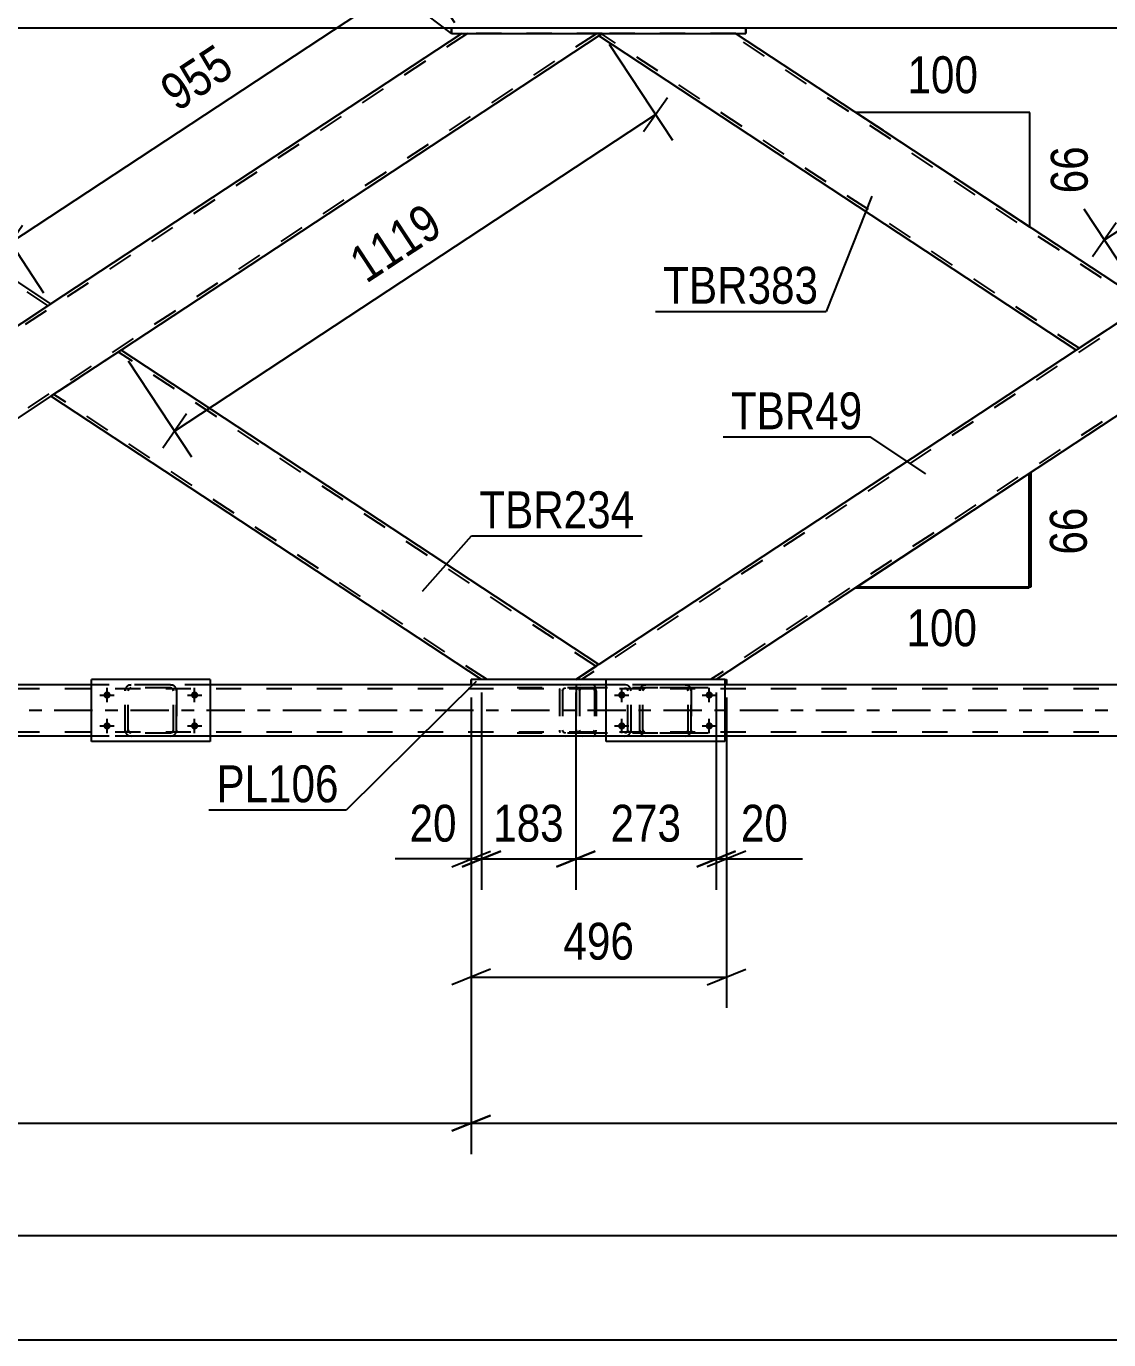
# Model space of a CAD drawing. Header units: millimetres. Extents: x -832 to 357, y -842 to -1.
# Drawn here: x -349.2 to -265.1, y -157.9 to -55.9 of the extents above; entities that cross this region are included whole.
import ezdxf

# ---------------------------------------------------------------- set-up
doc = ezdxf.new("R2010")
doc.units = ezdxf.units.MM
doc.linetypes.add('DXK_LINE_DOT2', pattern=[3.9198, 1.9599, -1.9599])
doc.linetypes.add('DXK_LINE_DOT3', pattern=[5.9187, 2.979, -0.9799, 0.9799, -0.9799])
doc.styles.add('Arial Narrow', font='ARIALN.TTF', dxfattribs={"height": 0.2})

# ---------------------------------------------------------------- blocks, each defined once
blk = doc.blocks.new('Part-570388851-11643 - 11607')
at = {"color": 2, "linetype": 'Continuous'}
for p, q in [((-341.81, -81.04), (-347.27, -84.63)), ((-304.7, -105.46), (-341.81, -81.04)), ((-313.82, -106.64), (-347.27, -84.63)), ((-304.73, -105.48), (-306.49, -106.64)), ((-304.7, -105.46), (-304.73, -105.48))]:
    blk.add_line(p, q, dxfattribs=at)
at = {"color": 7, "linetype": 'DXK_LINE_DOT2'}
for p, q in [((-304.92, -105.61), (-342.03, -81.19)), ((-347.05, -84.49), (-347.03, -84.48)), ((-313.38, -106.64), (-347.05, -84.49)), ((-304.7, -105.46), (-304.7, -105.46)), ((-306.49, -106.64), (-313.82, -106.64))]:
    blk.add_line(p, q, dxfattribs=at)
blk = doc.blocks.new('Part-570388851-11650 - 11607')
at = {"color": 7, "linetype": 'DXK_LINE_DOT2'}
for p, q in [((-314.9, -56.44), (-391.19, -106.64)), ((-304.86, -56.44), (-381.15, -106.64)), ((-304.43, -56.44), (-315.34, -56.44)), ((-304.43, -56.44), (-304.7, -56.62)), ((-347.27, -77.45), (-352.72, -81.04)), ((-341.81, -81.04), (-347.27, -84.63))]:
    blk.add_line(p, q, dxfattribs=at)
at = {"color": 2, "linetype": 'Continuous'}
for p, q in [((-315.34, -56.44), (-347.27, -77.45)), ((-304.7, -56.62), (-341.81, -81.04)), ((-347.27, -84.63), (-380.71, -106.64))]:
    blk.add_line(p, q, dxfattribs=at)
blk = doc.blocks.new('Part-570388851-11700 - 11607')
at = {"color": 2, "linetype": 'Continuous'}
for p, q in [((-304.7, -56.62), (-304.67, -56.6)), ((-267.59, -81.04), (-304.7, -56.62)), ((-304.57, -56.54), (-304.67, -56.6)), ((-304.43, -56.44), (-304.57, -56.54)), ((-262.13, -77.45), (-294.06, -56.44)), ((-262.4, -77.63), (-262.16, -77.47)), ((-262.13, -77.45), (-262.16, -77.47)), ((-262.4, -77.63), (-267.59, -81.04))]:
    blk.add_line(p, q, dxfattribs=at)
at = {"color": 7, "linetype": 'DXK_LINE_DOT2'}
for p, q in [((-304.67, -56.6), (-304.7, -56.62)), ((-304.48, -56.48), (-304.46, -56.47)), ((-304.48, -56.48), (-304.46, -56.47)), ((-267.37, -80.9), (-304.48, -56.48)), ((-304.46, -56.47), (-304.41, -56.44)), ((-294.06, -56.44), (-304.43, -56.44)), ((-262.35, -77.59), (-294.49, -56.44)), ((-262.26, -77.53), (-262.4, -77.63)), ((-262.13, -77.45), (-262.13, -77.45)), ((-262.35, -77.59), (-262.4, -77.63))]:
    blk.add_line(p, q, dxfattribs=at)
blk = doc.blocks.new('Part-570388851-11721 - 11607')
at = {"color": 7, "linetype": 'DXK_LINE_DOT2'}
for p, q in [((-229.77, -56.44), (-306.05, -106.64)), ((-219.73, -56.44), (-296.01, -106.64)), ((-262.13, -77.45), (-267.59, -81.04)), ((-306.49, -106.64), (-304.7, -105.46)), ((-295.58, -106.64), (-306.49, -106.64))]:
    blk.add_line(p, q, dxfattribs=at)
at = {"color": 2, "linetype": 'Continuous'}
for p, q in [((-267.59, -81.04), (-304.7, -105.46)), ((-262.13, -84.63), (-295.58, -106.64))]:
    blk.add_line(p, q, dxfattribs=at)
blk = doc.blocks.new('Part-570388851-11841 - 11607')
at = {"color": 2, "linetype": 'Continuous'}
for p, q in [((-334.91, -106.64), (-344.11, -106.64)), ((-344.11, -111.44), (-344.11, -106.64)), ((-334.91, -106.64), (-334.91, -111.44)), ((-334.91, -111.44), (-344.11, -111.44))]:
    blk.add_line(p, q, dxfattribs=at)
blk = doc.blocks.new('Bolt-570388851-11760 - 11607')
at = {"linetype": 'Continuous'}
for points in [[(-342.91, -107.56, -1), (-342.91, -108.12, -1)], [(-336.11, -107.56, -1), (-336.11, -108.12, -1)], [(-342.91, -109.96, -1), (-342.91, -110.52, -1)], [(-336.11, -109.96, -1), (-336.11, -110.52, -1)]]:
    blk.add_hatch(color=1, dxfattribs=at).paths.add_polyline_path(points)
at = {"color": 1, "linetype": 'Continuous'}
for p, q in [((-343.47, -107.84), (-342.35, -107.84)), ((-342.91, -108.4), (-342.91, -107.28)), ((-336.67, -107.84), (-335.55, -107.84)), ((-336.11, -108.4), (-336.11, -107.28)), ((-342.91, -110.8), (-342.91, -109.68)), ((-336.11, -110.8), (-336.11, -109.68)), ((-343.47, -110.24), (-342.35, -110.24)), ((-336.67, -110.24), (-335.55, -110.24))]:
    blk.add_line(p, q, dxfattribs=at)
blk = doc.blocks.new('Bolt-570388851-11762 - 11607')
at = {"linetype": 'Continuous'}
for points in [[(-302.91, -107.56, -1), (-302.91, -108.12, -1)], [(-296.11, -107.56, -1), (-296.11, -108.12, -1)], [(-302.91, -109.96, -1), (-302.91, -110.52, -1)], [(-296.11, -109.96, -1), (-296.11, -110.52, -1)]]:
    blk.add_hatch(color=1, dxfattribs=at).paths.add_polyline_path(points)
at = {"color": 1, "linetype": 'Continuous'}
for p, q in [((-303.47, -107.84), (-302.35, -107.84)), ((-302.91, -108.4), (-302.91, -107.28)), ((-296.67, -107.84), (-295.55, -107.84)), ((-296.11, -108.4), (-296.11, -107.28)), ((-302.91, -110.8), (-302.91, -109.68)), ((-296.11, -110.8), (-296.11, -109.68)), ((-303.47, -110.24), (-302.35, -110.24)), ((-296.67, -110.24), (-295.55, -110.24))]:
    blk.add_line(p, q, dxfattribs=at)
blk = doc.blocks.new('Part-570388851-11845 - 11607')
at = {"color": 2, "linetype": 'Continuous'}
for p, q in [((-294.91, -106.64), (-304.11, -106.64)), ((-304.11, -111.44), (-304.11, -106.64)), ((-294.91, -106.64), (-294.91, -111.44)), ((-294.91, -111.44), (-304.11, -111.44))]:
    blk.add_line(p, q, dxfattribs=at)
blk = doc.blocks.new('Part-570388851-11842 - 11607')
at = {"color": 7, "linetype": 'DXK_LINE_DOT2'}
for p, q in [((-341.22, -107.08), (-341.03, -107.04)), ((-341.03, -107.04), (-341.22, -107.08)), ((-337.99, -107.04), (-341.03, -107.04)), ((-337.99, -107.04), (-337.81, -107.08)), ((-337.81, -107.08), (-337.99, -107.04)), ((-341.51, -107.52), (-341.47, -107.34)), ((-341.47, -107.34), (-341.51, -107.52)), ((-341.51, -110.56), (-341.51, -107.52)), ((-341.51, -107.52), (-341.51, -107.52)), ((-341.51, -110.56), (-341.51, -107.52)), ((-341.27, -107.52), (-341.25, -107.43)), ((-341.27, -107.52), (-341.25, -107.43)), ((-341.27, -110.56), (-341.27, -107.52)), ((-341.27, -107.52), (-341.27, -107.52)), ((-341.27, -110.56), (-341.27, -107.52)), ((-341.25, -107.43), (-341.2, -107.35)), ((-341.12, -107.3), (-341.2, -107.35)), ((-341.03, -107.28), (-341.12, -107.3)), ((-337.99, -107.28), (-341.03, -107.28)), ((-337.9, -107.3), (-337.99, -107.28)), ((-337.82, -107.35), (-337.9, -107.3)), ((-337.82, -107.35), (-337.77, -107.43)), ((-337.77, -107.43), (-337.82, -107.35)), ((-337.77, -107.43), (-337.75, -107.52)), ((-337.75, -107.52), (-337.77, -107.43)), ((-337.75, -110.56), (-337.75, -107.52)), ((-337.75, -107.52), (-337.75, -107.52)), ((-337.75, -110.56), (-337.75, -107.52)), ((-337.55, -107.34), (-337.51, -107.52)), ((-337.51, -107.52), (-337.55, -107.34)), ((-337.51, -110.56), (-337.51, -107.52)), ((-337.51, -107.52), (-337.51, -107.52)), ((-337.51, -107.52), (-337.51, -110.56)), ((-341.51, -110.56), (-341.51, -110.56)), ((-341.47, -110.74), (-341.51, -110.56)), ((-341.51, -110.56), (-341.47, -110.74)), ((-341.27, -110.56), (-341.27, -110.56)), ((-341.25, -110.65), (-341.27, -110.56)), ((-341.27, -110.56), (-341.25, -110.65)), ((-341.2, -110.73), (-341.25, -110.65)), ((-341.25, -110.65), (-341.2, -110.73)), ((-341.03, -111.04), (-341.22, -111)), ((-341.22, -111), (-341.03, -111.04)), ((-341.12, -110.78), (-341.2, -110.73)), ((-341.03, -110.8), (-341.12, -110.78)), ((-337.99, -110.8), (-341.03, -110.8)), ((-337.99, -111.04), (-341.03, -111.04)), ((-337.9, -110.78), (-337.99, -110.8)), ((-337.81, -111), (-337.99, -111.04)), ((-337.99, -111.04), (-337.81, -111)), ((-337.82, -110.73), (-337.9, -110.78)), ((-337.77, -110.65), (-337.82, -110.73)), ((-337.77, -110.65), (-337.75, -110.56)), ((-337.77, -110.65), (-337.75, -110.56)), ((-337.75, -110.56), (-337.75, -110.56)), ((-337.51, -110.56), (-337.55, -110.74)), ((-337.55, -110.74), (-337.51, -110.56)), ((-337.51, -110.56), (-337.51, -110.56))]:
    blk.add_line(p, q, dxfattribs=at)
at = {"color": 7, "linetype": 'DXK_LINE_DOT3'}
blk.add_line((-339.51, -109.04), (-339.51, -109.04), dxfattribs=at)
at = {"color": 7, "linetype": 'DXK_LINE_DOT2'}
for centre, start, end in [((-341.03, -107.52), 112.5, 157.5), ((-341.03, -107.52), 112.5, 157.5), ((-337.99, -107.52), 22.5, 67.5), ((-337.99, -107.52), 22.5, 67.5), ((-341.03, -110.56), 202.5, 247.5), ((-341.03, -110.56), 202.5, 247.5), ((-337.99, -110.56), 292.5, 337.5), ((-337.99, -110.56), 292.5, 337.5)]:
    blk.add_arc(centre, 0.48, start, end, dxfattribs=at)
blk = doc.blocks.new('Part-570388851-11846 - 11607')
at = {"color": 7, "linetype": 'DXK_LINE_DOT2'}
for p, q in [((-301.22, -107.08), (-301.03, -107.04)), ((-301.03, -107.04), (-301.22, -107.08)), ((-297.99, -107.04), (-301.03, -107.04)), ((-297.99, -107.04), (-297.81, -107.08)), ((-297.81, -107.08), (-297.99, -107.04)), ((-301.51, -107.52), (-301.47, -107.34)), ((-301.47, -107.34), (-301.51, -107.52)), ((-301.51, -110.56), (-301.51, -107.52)), ((-301.51, -107.52), (-301.51, -107.52)), ((-301.51, -110.56), (-301.51, -107.52)), ((-301.27, -107.52), (-301.25, -107.43)), ((-301.27, -107.52), (-301.25, -107.43)), ((-301.27, -110.56), (-301.27, -107.52)), ((-301.27, -107.52), (-301.27, -107.52)), ((-301.27, -110.56), (-301.27, -107.52)), ((-301.25, -107.43), (-301.2, -107.35)), ((-301.12, -107.3), (-301.2, -107.35)), ((-301.03, -107.28), (-301.12, -107.3)), ((-297.99, -107.28), (-301.03, -107.28)), ((-297.9, -107.3), (-297.99, -107.28)), ((-297.82, -107.35), (-297.9, -107.3)), ((-297.82, -107.35), (-297.77, -107.43)), ((-297.77, -107.43), (-297.82, -107.35)), ((-297.77, -107.43), (-297.75, -107.52)), ((-297.75, -107.52), (-297.77, -107.43)), ((-297.75, -110.56), (-297.75, -107.52)), ((-297.75, -107.52), (-297.75, -107.52)), ((-297.75, -110.56), (-297.75, -107.52)), ((-297.55, -107.34), (-297.51, -107.52)), ((-297.51, -107.52), (-297.55, -107.34)), ((-297.51, -110.56), (-297.51, -107.52)), ((-297.51, -107.52), (-297.51, -107.52)), ((-297.51, -107.52), (-297.51, -110.56)), ((-301.51, -110.56), (-301.51, -110.56)), ((-301.47, -110.74), (-301.51, -110.56)), ((-301.51, -110.56), (-301.47, -110.74)), ((-301.27, -110.56), (-301.27, -110.56)), ((-301.25, -110.65), (-301.27, -110.56)), ((-301.27, -110.56), (-301.25, -110.65)), ((-301.2, -110.73), (-301.25, -110.65)), ((-301.25, -110.65), (-301.2, -110.73)), ((-301.03, -111.04), (-301.22, -111)), ((-301.22, -111), (-301.03, -111.04)), ((-301.12, -110.78), (-301.2, -110.73)), ((-301.03, -110.8), (-301.12, -110.78)), ((-297.99, -110.8), (-301.03, -110.8)), ((-297.99, -111.04), (-301.03, -111.04)), ((-297.9, -110.78), (-297.99, -110.8)), ((-297.81, -111), (-297.99, -111.04)), ((-297.99, -111.04), (-297.81, -111)), ((-297.82, -110.73), (-297.9, -110.78)), ((-297.77, -110.65), (-297.82, -110.73)), ((-297.77, -110.65), (-297.75, -110.56)), ((-297.77, -110.65), (-297.75, -110.56)), ((-297.75, -110.56), (-297.75, -110.56)), ((-297.51, -110.56), (-297.55, -110.74)), ((-297.55, -110.74), (-297.51, -110.56)), ((-297.51, -110.56), (-297.51, -110.56))]:
    blk.add_line(p, q, dxfattribs=at)
at = {"color": 7, "linetype": 'DXK_LINE_DOT3'}
blk.add_line((-299.51, -109.04), (-299.51, -109.04), dxfattribs=at)
at = {"color": 7, "linetype": 'DXK_LINE_DOT2'}
for centre, start, end in [((-301.03, -107.52), 112.5, 157.5), ((-301.03, -107.52), 112.5, 157.5), ((-297.99, -107.52), 22.5, 67.5), ((-297.99, -107.52), 22.5, 67.5), ((-301.03, -110.56), 202.5, 247.5), ((-301.03, -110.56), 202.5, 247.5), ((-297.99, -110.56), 292.5, 337.5), ((-297.99, -110.56), 292.5, 337.5)]:
    blk.add_arc(centre, 0.48, start, end, dxfattribs=at)
blk = doc.blocks.new('Part-570388851-11904 - 11607')
at = {"color": 7, "linetype": 'DXK_LINE_DOT2'}
for p, q in [((-305.94, -107.04), (-306.13, -107.08)), ((-296.19, -107.04), (-305.94, -107.04)), ((-302.51, -107.08), (-302.7, -107.04)), ((-306.42, -107.39), (-306.45, -107.52)), ((-306.45, -107.52), (-306.45, -110.56)), ((-306.41, -107.34), (-306.42, -107.39)), ((-306.19, -107.52), (-306.17, -107.43)), ((-306.19, -107.52), (-306.19, -110.56)), ((-306.17, -107.43), (-306.12, -107.35)), ((-306.12, -107.35), (-306.03, -107.3)), ((-306.03, -107.3), (-305.94, -107.28)), ((-296.19, -107.28), (-305.94, -107.28)), ((-302.7, -107.28), (-302.6, -107.3)), ((-302.6, -107.3), (-302.52, -107.35)), ((-302.52, -107.35), (-302.46, -107.43)), ((-302.46, -107.43), (-302.45, -107.52)), ((-302.45, -110.56), (-302.45, -107.52)), ((-302.19, -107.52), (-302.23, -107.34)), ((-302.19, -110.56), (-302.19, -107.52)), ((-306.45, -110.56), (-306.43, -110.63)), ((-306.43, -110.63), (-306.41, -110.74)), ((-306.17, -110.65), (-306.19, -110.56)), ((-306.12, -110.73), (-306.17, -110.65)), ((-306.13, -111), (-305.94, -111.04)), ((-306.03, -110.78), (-306.12, -110.73)), ((-305.94, -110.8), (-306.03, -110.78)), ((-296.19, -110.8), (-305.94, -110.8)), ((-296.19, -111.04), (-305.94, -111.04)), ((-302.6, -110.78), (-302.7, -110.8)), ((-302.7, -111.04), (-302.51, -111)), ((-302.52, -110.73), (-302.6, -110.78)), ((-302.46, -110.65), (-302.52, -110.73)), ((-302.45, -110.56), (-302.46, -110.65)), ((-302.23, -110.74), (-302.19, -110.56))]:
    blk.add_line(p, q, dxfattribs=at)
for centre, start, end in [((-302.68, -107.54), 24.32, 69.2417), ((-302.68, -110.54), 290.7583, 335.68)]:
    blk.add_arc(centre, 0.496, start, end, dxfattribs=at)
blk = doc.blocks.new('Part-570388851-11936 - 11607')
at = {"color": 2, "linetype": 'Continuous'}
for p, q in [((-316.14, -56.44), (-316.14, -56.04)), ((-316.14, -56.04), (-316.14, -56.04)), ((-293.26, -56.04), (-316.14, -56.04)), ((-293.26, -56.04), (-293.26, -56.44)), ((-316.14, -56.44), (-316.14, -56.44)), ((-316.14, -56.44), (-293.26, -56.44))]:
    blk.add_line(p, q, dxfattribs=at)
at = {"color": 7, "linetype": 'DXK_LINE_DOT2'}
for p, q in [((-316.14, -56.04), (-316.14, -56.44)), ((-293.26, -56.04), (-293.26, -56.04)), ((-293.26, -56.44), (-293.26, -56.04)), ((-293.26, -56.44), (-293.26, -56.44))]:
    blk.add_line(p, q, dxfattribs=at)
blk = doc.blocks.new('Part-570388851-11948 - 11607')
at = {"color": 7, "linetype": 'DXK_LINE_DOT2'}
for p, q in [((-305.17, -107.04), (-312.83, -107.04)), ((-307.26, -107.04), (-307.45, -107.08)), ((-306.45, -107.04), (-306.45, -107.28)), ((-305.07, -107.08), (-305.17, -107.04)), ((-304.98, -107.18), (-305.07, -107.08)), ((-305.17, -107.28), (-312.83, -107.28)), ((-307.74, -107.39), (-307.76, -107.52)), ((-307.76, -107.52), (-307.76, -110.56)), ((-307.73, -107.34), (-307.74, -107.39)), ((-307.51, -107.52), (-307.49, -107.43)), ((-307.51, -107.52), (-307.51, -110.56)), ((-307.49, -107.43), (-307.44, -107.35)), ((-307.44, -107.35), (-307.36, -107.3)), ((-307.36, -107.3), (-307.26, -107.28)), ((-305.17, -107.28), (-305.12, -107.3)), ((-305.12, -107.3), (-305.07, -107.35)), ((-305.07, -107.35), (-305.05, -107.43)), ((-305.05, -107.43), (-305.03, -107.52)), ((-305.03, -107.52), (-305.03, -110.56)), ((-304.92, -107.34), (-304.98, -107.18)), ((-304.9, -107.52), (-304.92, -107.34)), ((-304.9, -107.52), (-304.9, -110.56)), ((-305.17, -110.8), (-312.83, -110.8)), ((-305.17, -111.04), (-312.83, -111.04)), ((-307.76, -110.56), (-307.75, -110.63)), ((-307.75, -110.63), (-307.73, -110.74)), ((-307.49, -110.65), (-307.51, -110.56)), ((-307.44, -110.73), (-307.49, -110.65)), ((-307.45, -111), (-307.26, -111.04)), ((-307.36, -110.78), (-307.44, -110.73)), ((-307.26, -110.8), (-307.36, -110.78)), ((-306.45, -111.04), (-306.45, -110.8)), ((-305.12, -110.78), (-305.17, -110.8)), ((-305.17, -111.04), (-305.07, -111)), ((-305.07, -110.73), (-305.12, -110.78)), ((-305.07, -110.73), (-305.06, -110.7)), ((-305.07, -111), (-304.98, -110.9)), ((-305.06, -110.7), (-305.05, -110.65)), ((-305.05, -110.65), (-305.03, -110.56)), ((-304.98, -110.9), (-304.92, -110.74)), ((-304.92, -110.74), (-304.9, -110.56))]:
    blk.add_line(p, q, dxfattribs=at)
blk = doc.blocks.new('Part-570388851-11963 - 11607')
at = {"color": 2, "linetype": 'Continuous'}
for p, q in [((-316.14, -56.04), (-378.39, -56.04)), ((-231.01, -56.04), (-293.26, -56.04))]:
    blk.add_line(p, q, dxfattribs=at)
at = {"color": 7, "linetype": 'DXK_LINE_DOT2'}
blk.add_line((-293.26, -56.04), (-316.14, -56.04), dxfattribs=at)
blk = doc.blocks.new('Part-570388851-12079 - 11607')
at = {"color": 2, "linetype": 'Continuous'}
for p, q in [((-389.83, -56.62), (-389.8, -56.6)), ((-352.72, -81.04), (-389.83, -56.62)), ((-389.71, -56.54), (-389.8, -56.6)), ((-389.57, -56.44), (-389.71, -56.54)), ((-347.27, -77.45), (-379.19, -56.44)), ((-347.3, -77.47), (-347.54, -77.63)), ((-347.27, -77.45), (-347.3, -77.47)), ((-347.54, -77.63), (-352.72, -81.04))]:
    blk.add_line(p, q, dxfattribs=at)
at = {"color": 7, "linetype": 'DXK_LINE_DOT2'}
for p, q in [((-389.8, -56.6), (-389.83, -56.62)), ((-389.61, -56.48), (-389.6, -56.47)), ((-389.61, -56.48), (-389.6, -56.47)), ((-352.51, -80.9), (-389.61, -56.48)), ((-389.6, -56.47), (-389.54, -56.44)), ((-379.19, -56.44), (-389.57, -56.44)), ((-347.48, -77.59), (-379.63, -56.44)), ((-347.54, -77.63), (-347.39, -77.53))]:
    blk.add_line(p, q, dxfattribs=at)
blk = doc.blocks.new('Part-570388851-12139 - 11607')
at = {"color": 2, "linetype": 'Continuous'}
for p, q in [((-314.62, -107.04), (-314.62, -106.64)), ((-314.62, -106.64), (-314.62, -106.64)), ((-304.11, -106.64), (-314.62, -106.64)), ((-314.62, -107.04), (-314.62, -107.04)), ((-304.11, -107.04), (-314.62, -107.04)), ((-294.91, -106.64), (-294.78, -106.64)), ((-294.78, -107.04), (-294.91, -107.04)), ((-294.78, -107.04), (-294.78, -106.64))]:
    blk.add_line(p, q, dxfattribs=at)
at = {"color": 7, "linetype": 'DXK_LINE_DOT2'}
for p, q in [((-314.62, -106.64), (-314.62, -107.04)), ((-294.91, -106.64), (-304.11, -106.64)), ((-294.91, -107.04), (-304.11, -107.04)), ((-294.78, -106.64), (-294.78, -106.64)), ((-294.78, -106.64), (-294.78, -107.04))]:
    blk.add_line(p, q, dxfattribs=at)
blk = doc.blocks.new('Part-570388851-12150 - 11607')
at = {"color": 2, "linetype": 'Continuous'}
for p, q in [((-344.11, -107.04), (-374.91, -107.04)), ((-314.62, -107.04), (-334.91, -107.04)), ((-264.11, -107.04), (-294.78, -107.04)), ((-344.11, -111.04), (-374.91, -111.04)), ((-304.11, -111.04), (-334.91, -111.04)), ((-264.11, -111.04), (-294.91, -111.04))]:
    blk.add_line(p, q, dxfattribs=at)
at = {"color": 7, "linetype": 'DXK_LINE_DOT2'}
for p, q in [((-334.91, -107.04), (-344.11, -107.04)), ((-294.78, -107.04), (-314.62, -107.04)), ((-77.69, -107.36), (-752.11, -107.36)), ((-77.69, -110.72), (-752.11, -110.72)), ((-77.69, -111.04), (-744.11, -111.04)), ((-334.91, -111.04), (-344.11, -111.04)), ((-294.91, -111.04), (-304.11, -111.04))]:
    blk.add_line(p, q, dxfattribs=at)
at = {"color": 7, "linetype": 'DXK_LINE_DOT3'}
blk.add_line((-77.69, -109.04), (-752.11, -109.04), dxfattribs=at)
blk = doc.blocks.new('StraightDimension-570388851-12895 - 11607')
at = {"color": 7, "linetype": 'Continuous'}
for p, q in [((-314.62, -108.04), (-314.62, -143.51)), ((-316.12, -141.71), (-313.12, -140.51)), ((-399.76, -141.11), (-314.62, -141.11))]:
    blk.add_line(p, q, dxfattribs=at)
blk = doc.blocks.new('AngleDimension-570388851-25108 - 11607')
at = {"color": 7, "linetype": 'Continuous'}
for p, q in [((-271.12, -90.54), (-284.65, -99.45)), ((-271.12, -90.54), (-271.12, -99.45)), ((-281.46, -97.35), (-284.65, -99.45)), ((-271.12, -99.45), (-284.65, -99.45))]:
    blk.add_line(p, q, dxfattribs=at)
at = {"color": 0}
for points in [[(-266.02, -92.57), (-270.22, -92.57), (-270.22, -97.43), (-266.02, -97.43)], [(-274.54, -104.55), (-274.54, -100.35), (-281.22, -100.35), (-281.22, -104.55)]]:
    blk.add_wipeout(points, dxfattribs=at)
at = {"color": 3, "style": 'Arial Narrow'}
blk.add_text('66', height=2.863, rotation=90.0002, dxfattribs=at).set_placement((-266.62, -96.83))
blk.add_text('100', height=2.863, dxfattribs=at).set_placement((-280.62, -103.95))
blk = doc.blocks.new('StraightDimension-570388851-13542 - 11607')
at = {"color": 7, "linetype": 'Continuous'}
for p, q in [((-313.82, -107.64), (-313.82, -122.98)), ((-306.49, -107.64), (-306.49, -122.98)), ((-315.32, -121.18), (-312.32, -119.98)), ((-304.99, -119.98), (-307.99, -121.18)), ((-313.82, -120.58), (-306.49, -120.58))]:
    blk.add_line(p, q, dxfattribs=at)
at = {"color": 0}
blk.add_wipeout([(-306.81, -119.83), (-306.81, -115.63), (-313.5, -115.63), (-313.5, -119.83)], dxfattribs=at)
at = {"color": 3, "style": 'Arial Narrow'}
blk.add_text('183', height=2.863, dxfattribs=at).set_placement((-312.9, -119.23))
blk = doc.blocks.new('StraightDimension-570388851-12885 - 11607')
at = {"color": 7, "linetype": 'Continuous'}
for p, q in [((-314.62, -108.04), (-314.62, -143.51)), ((-313.12, -140.51), (-316.12, -141.71)), ((-314.62, -141.11), (-144.35, -141.11))]:
    blk.add_line(p, q, dxfattribs=at)
blk = doc.blocks.new('AngleDimension-570388851-13267 - 11607')
at = {"color": 7, "linetype": 'Continuous'}
for p, q in [((-271.27, -90.65), (-284.8, -99.55)), ((-271.27, -90.65), (-271.27, -99.55)), ((-281.94, -97.67), (-284.8, -99.55)), ((-271.27, -99.55), (-284.8, -99.55))]:
    blk.add_line(p, q, dxfattribs=at)
at = {"color": 0}
for points in [[(-266.17, -92.67), (-270.37, -92.67), (-270.37, -97.53), (-266.17, -97.53)], [(-274.7, -104.65), (-274.7, -100.45), (-281.38, -100.45), (-281.38, -104.65)]]:
    blk.add_wipeout(points, dxfattribs=at)
at = {"color": 3, "style": 'Arial Narrow'}
blk.add_text('66', height=2.863, rotation=90.0002, dxfattribs=at).set_placement((-266.77, -96.93))
blk.add_text('100', height=2.863, dxfattribs=at).set_placement((-280.78, -104.05))
blk = doc.blocks.new('StraightDimension-570388851-12466 - 11607')
at = {"color": 7, "linetype": 'Continuous'}
for p, q in [((-315.89, -55.61), (-320.05, -49.29)), ((-319.4, -53), (-317.56, -50.35)), ((-350.4, -72.68), (-318.48, -51.67)), ((-347.82, -76.62), (-351.97, -70.3)), ((-349.48, -71.35), (-351.33, -74.01))]:
    blk.add_line(p, q, dxfattribs=at)
at = {"color": 0}
blk.add_wipeout([(-332.06, -59.71), (-334.37, -56.2), (-339.95, -59.88), (-337.65, -63.39)], dxfattribs=at)
at = {"color": 3, "style": 'Arial Narrow'}
blk.add_text('955', height=2.863, rotation=33.3461, dxfattribs=at).set_placement((-337.47, -62.56))
blk = doc.blocks.new('StraightDimension-570388851-13198 - 11607')
at = {"color": 7, "linetype": 'Continuous'}
for p, q in [((-303.88, -57.28), (-298.97, -64.74)), ((-301.21, -64.06), (-299.36, -61.41)), ((-337.67, -87.33), (-300.29, -62.73)), ((-341.26, -81.88), (-336.35, -89.34)), ((-336.75, -86), (-338.59, -88.66))]:
    blk.add_line(p, q, dxfattribs=at)
at = {"color": 0}
blk.add_wipeout([(-315.84, -72.06), (-318.14, -68.56), (-325.25, -73.24), (-322.95, -76.74)], dxfattribs=at)
at = {"color": 3, "style": 'Arial Narrow'}
blk.add_text('1119', height=2.863, rotation=33.3461, dxfattribs=at).set_placement((-322.77, -75.91))
blk = doc.blocks.new('StraightDimension-570388851-12531 - 11607')
at = {"color": 7, "linetype": 'Continuous'}
for p, q in [((-314.62, -108.04), (-314.62, -132.15)), ((-294.78, -108.04), (-294.78, -132.15)), ((-313.12, -129.15), (-316.12, -130.35)), ((-296.28, -130.35), (-293.28, -129.15)), ((-314.62, -129.75), (-294.78, -129.75))]:
    blk.add_line(p, q, dxfattribs=at)
at = {"color": 0}
blk.add_wipeout([(-301.36, -129), (-301.36, -124.8), (-308.04, -124.8), (-308.04, -129)], dxfattribs=at)
at = {"color": 3, "style": 'Arial Narrow'}
blk.add_text('496', height=2.863, dxfattribs=at).set_placement((-307.44, -128.4))
blk = doc.blocks.new('StraightDimension-570388851-12956 - 11607')
at = {"color": 7, "linetype": 'Continuous'}
blk.add_line((-792.18, -157.93), (-77.05, -157.93), dxfattribs=at)
blk = doc.blocks.new('StraightDimension-570388851-13010 - 11607')
at = {"color": 7, "linetype": 'Continuous'}
blk.add_line((-791.54, -149.83), (-77.69, -149.83), dxfattribs=at)
blk = doc.blocks.new('StraightDimension-570388851-13315 - 11607')
at = {"color": 7, "linetype": 'Continuous'}
for p, q in [((-230.76, -55.61), (-235.04, -49.09)), ((-234.4, -52.8), (-232.55, -50.14)), ((-265.4, -72.48), (-233.48, -51.47)), ((-262.68, -76.62), (-266.97, -70.1)), ((-264.48, -71.15), (-266.33, -73.8))]:
    blk.add_line(p, q, dxfattribs=at)
at = {"color": 0}
blk.add_wipeout([(-247.06, -59.51), (-249.37, -56), (-254.95, -59.68), (-252.64, -63.18)], dxfattribs=at)
at = {"color": 3, "style": 'Arial Narrow'}
blk.add_text('955', height=2.863, rotation=33.3461, dxfattribs=at).set_placement((-252.47, -62.35))
blk = doc.blocks.new('StraightDimension-570388851-13526 - 11607')
at = {"color": 7, "linetype": 'Continuous'}
for p, q in [((-295.58, -107.64), (-295.58, -122.98)), ((-294.78, -108.04), (-294.78, -122.98)), ((-297.08, -121.18), (-294.08, -119.98)), ((-293.28, -119.98), (-296.28, -121.18)), ((-295.58, -120.58), (-294.78, -120.58)), ((-294.78, -120.58), (-288.87, -120.58)), ((-294.78, -120.58), (-288.87, -120.58))]:
    blk.add_line(p, q, dxfattribs=at)
at = {"color": 0}
blk.add_wipeout([(-289.39, -119.83), (-289.39, -115.63), (-294.25, -115.63), (-294.25, -119.83)], dxfattribs=at)
at = {"color": 3, "style": 'Arial Narrow'}
blk.add_text('20', height=2.863, dxfattribs=at).set_placement((-293.65, -119.23))
blk = doc.blocks.new('StraightDimension-570388851-13534 - 11607')
at = {"color": 7, "linetype": 'Continuous'}
for p, q in [((-306.49, -107.64), (-306.49, -122.98)), ((-295.58, -107.64), (-295.58, -122.98)), ((-307.99, -121.18), (-304.99, -119.98)), ((-294.08, -119.98), (-297.08, -121.18)), ((-306.49, -120.58), (-295.58, -120.58))]:
    blk.add_line(p, q, dxfattribs=at)
at = {"color": 0}
blk.add_wipeout([(-297.69, -119.83), (-297.69, -115.63), (-304.38, -115.63), (-304.38, -119.83)], dxfattribs=at)
at = {"color": 3, "style": 'Arial Narrow'}
blk.add_text('273', height=2.863, dxfattribs=at).set_placement((-303.78, -119.23))
blk = doc.blocks.new('StraightDimension-570388851-13550 - 11607')
at = {"color": 7, "linetype": 'Continuous'}
for p, q in [((-314.62, -108.04), (-314.62, -122.98)), ((-313.82, -107.64), (-313.82, -122.98)), ((-316.12, -121.18), (-313.12, -119.98)), ((-312.32, -119.98), (-315.32, -121.18)), ((-314.62, -120.58), (-320.53, -120.58)), ((-314.62, -120.58), (-320.53, -120.58)), ((-314.62, -120.58), (-313.82, -120.58))]:
    blk.add_line(p, q, dxfattribs=at)
at = {"color": 0}
blk.add_wipeout([(-315.15, -119.83), (-315.15, -115.63), (-320, -115.63), (-320, -119.83)], dxfattribs=at)
at = {"color": 3, "style": 'Arial Narrow'}
blk.add_text('20', height=2.863, dxfattribs=at).set_placement((-319.4, -119.23))
blk = doc.blocks.new('AngleDimension-570388851-25110 - 11607')
at = {"color": 7, "linetype": 'Continuous'}
for p, q in [((-282.58, -63.99), (-284.73, -62.58)), ((-271.2, -62.58), (-284.73, -62.58)), ((-271.2, -71.49), (-284.73, -62.58)), ((-271.2, -71.49), (-271.2, -62.58))]:
    blk.add_line(p, q, dxfattribs=at)
at = {"color": 0}
for points in [[(-274.62, -61.68), (-274.62, -57.48), (-281.3, -57.48), (-281.3, -61.68)], [(-266.1, -64.61), (-270.3, -64.61), (-270.3, -69.46), (-266.1, -69.46)]]:
    blk.add_wipeout(points, dxfattribs=at)
at = {"color": 3, "style": 'Arial Narrow'}
blk.add_text('100', height=2.863, dxfattribs=at).set_placement((-280.7, -61.08))
blk.add_text('66', height=2.863, rotation=90.0002, dxfattribs=at).set_placement((-266.7, -68.86))
blk = doc.blocks.new('Mark-570388851-11639 - 11607')
at = {"color": 30, "linetype": 'Continuous'}
for p, q in [((-318.39, -99.76), (-314.58, -95.48)), ((-314.58, -95.48), (-301.32, -95.48))]:
    blk.add_line(p, q, dxfattribs=at)
at = {"color": 0}
blk.add_wipeout([(-301.92, -94.88), (-301.92, -91.88), (-313.98, -91.88), (-313.98, -94.88)], dxfattribs=at)
blk.add_wipeout([(-301.92, -94.88), (-301.92, -91.88), (-313.98, -91.88), (-313.98, -94.88)], dxfattribs=at)
at = {"color": 3, "style": 'Arial Narrow'}
blk.add_text('TBR234', height=2.863, dxfattribs=at).set_placement((-313.98, -94.88))
blk = doc.blocks.new('Mark-570388851-11696 - 11607')
at = {"color": 30, "linetype": 'Continuous'}
for p in [(-283.47, -69.07), (-300.29, -78.04)]:
    blk.add_line(p, (-287.03, -78.04), dxfattribs=at)
at = {"color": 0}
blk.add_wipeout([(-287.63, -77.44), (-287.63, -74.44), (-299.69, -74.44), (-299.69, -77.44)], dxfattribs=at)
blk.add_wipeout([(-287.63, -77.44), (-287.63, -74.44), (-299.69, -74.44), (-299.69, -77.44)], dxfattribs=at)
at = {"color": 3, "style": 'Arial Narrow'}
blk.add_text('TBR383', height=2.863, dxfattribs=at).set_placement((-299.69, -77.44))
blk = doc.blocks.new('Mark-570388851-11717 - 11607')
at = {"color": 30, "linetype": 'Continuous'}
for p in [(-295.03, -87.79), (-279.27, -90.65)]:
    blk.add_line(p, (-283.6, -87.79), dxfattribs=at)
at = {"color": 0}
blk.add_wipeout([(-284.2, -87.19), (-284.2, -84.19), (-294.43, -84.19), (-294.43, -87.19)], dxfattribs=at)
blk.add_wipeout([(-284.2, -87.19), (-284.2, -84.19), (-294.43, -84.19), (-294.43, -87.19)], dxfattribs=at)
at = {"color": 3, "style": 'Arial Narrow'}
blk.add_text('TBR49', height=2.863, dxfattribs=at).set_placement((-294.43, -87.19))
blk = doc.blocks.new('Mark-570388851-11932 - 11607')
at = {"color": 30, "linetype": 'Continuous'}
for p in [(-338.3, -47.73), (-316.14, -56.44)]:
    blk.add_line(p, (-327.6, -47.73), dxfattribs=at)
at = {"color": 0}
blk.add_wipeout([(-328.2, -47.13), (-328.2, -44.13), (-337.7, -44.13), (-337.7, -47.13)], dxfattribs=at)
blk.add_wipeout([(-328.2, -47.13), (-328.2, -44.13), (-337.7, -44.13), (-337.7, -47.13)], dxfattribs=at)
at = {"color": 3, "style": 'Arial Narrow'}
blk.add_text('PL103', height=2.863, dxfattribs=at).set_placement((-337.7, -47.13))
blk = doc.blocks.new('Mark-570388851-12135 - 11607')
at = {"color": 30, "linetype": 'Continuous'}
for p in [(-314.23, -106.8), (-335.01, -116.77)]:
    blk.add_line(p, (-324.31, -116.77), dxfattribs=at)
at = {"color": 0}
blk.add_wipeout([(-324.91, -116.17), (-324.91, -113.17), (-334.41, -113.17), (-334.41, -116.17)], dxfattribs=at)
blk.add_wipeout([(-324.91, -116.17), (-324.91, -113.17), (-334.41, -113.17), (-334.41, -116.17)], dxfattribs=at)
at = {"color": 3, "style": 'Arial Narrow'}
blk.add_text('PL106', height=2.863, dxfattribs=at).set_placement((-334.41, -116.17))

msp = doc.modelspace()

# ---------------------------------------------------------------- block references
for name in ['Part-570388851-11963 - 11607', 'Part-570388851-11936 - 11607', 'Part-570388851-11650 - 11607', 'Part-570388851-12079 - 11607', 'Part-570388851-11721 - 11607', 'Part-570388851-11700 - 11607', 'Part-570388851-11643 - 11607', 'Part-570388851-12150 - 11607', 'Part-570388851-11841 - 11607', 'Part-570388851-11842 - 11607', 'Part-570388851-12139 - 11607', 'Part-570388851-11948 - 11607', 'Part-570388851-11904 - 11607', 'Part-570388851-11845 - 11607', 'Part-570388851-11846 - 11607', 'Bolt-570388851-11760 - 11607', 'Bolt-570388851-11762 - 11607']:
    msp.add_blockref(name, (0, 0))

# ---------------------------------------------------------------- next in the draw order: block references
for name in ['StraightDimension-570388851-12466 - 11607', 'StraightDimension-570388851-13315 - 11607', 'AngleDimension-570388851-25108 - 11607', 'Mark-570388851-11639 - 11607', 'StraightDimension-570388851-12895 - 11607']:
    msp.add_blockref(name, (0, 0))

# ---------------------------------------------------------------- next in the draw order: block references
for name in ['Mark-570388851-11932 - 11607', 'StraightDimension-570388851-13198 - 11607', 'AngleDimension-570388851-25110 - 11607', 'AngleDimension-570388851-13267 - 11607', 'StraightDimension-570388851-13542 - 11607']:
    msp.add_blockref(name, (0, 0))

# ---------------------------------------------------------------- next in the draw order: block references
for name in ['Mark-570388851-11696 - 11607', 'Mark-570388851-11717 - 11607', 'StraightDimension-570388851-12885 - 11607']:
    msp.add_blockref(name, (0, 0))

# ---------------------------------------------------------------- next in the draw order: block references
msp.add_blockref('StraightDimension-570388851-12531 - 11607', (0, 0))

# ---------------------------------------------------------------- next in the draw order: block references
msp.add_blockref('StraightDimension-570388851-12956 - 11607', (0, 0))

# ---------------------------------------------------------------- next in the draw order: block references
msp.add_blockref('StraightDimension-570388851-13010 - 11607', (0, 0))

# ---------------------------------------------------------------- next in the draw order: block references
for name in ['StraightDimension-570388851-13550 - 11607', 'StraightDimension-570388851-13526 - 11607']:
    msp.add_blockref(name, (0, 0))

# ---------------------------------------------------------------- next in the draw order: block references
for name in ['Mark-570388851-12135 - 11607', 'StraightDimension-570388851-13534 - 11607']:
    msp.add_blockref(name, (0, 0))

doc.saveas('drawing.dxf')
